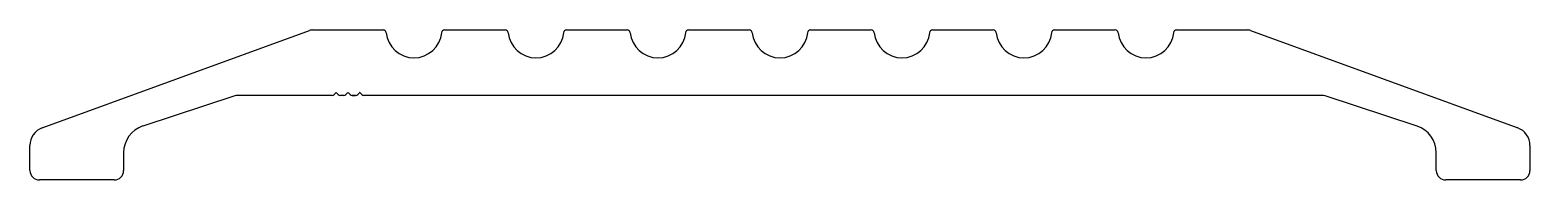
# Model space of a CAD drawing. Extents: x -63 to 64, y 3 to 16.
import ezdxf

# ---------------------------------------------------------------- set-up
doc = ezdxf.new("R2010")
doc.units = 0
doc.header["$MEASUREMENT"] = 0
doc.layers.get('0').update_dxf_attribs({"linetype": 'CONTINUOUS'})
doc.layers.add('1', color=7, linetype='CONTINUOUS')

msp = doc.modelspace()

# ---------------------------------------------------------------- linework, layer by layer
at = {"color": 3}
msp.add_line((63.61, 5.9), (63.61, 5.9), dxfattribs=at)
at = {"layer": '1', "color": 7, "linetype": 'Continuous'}
for p, q in [((-62.35, 7.39), (-39.73, 15.62)), ((-39.45, 15.67), (-33.48, 15.67)), ((-28.29, 15.67), (-23.15, 15.67)), ((-17.96, 15.67), (-12.82, 15.67)), ((-7.63, 15.67), (-2.49, 15.67)), ((2.7, 15.67), (7.84, 15.67)), ((13.03, 15.67), (18.17, 15.67)), ((23.36, 15.67), (28.5, 15.67)), ((33.69, 15.67), (39.68, 15.67)), ((39.95, 15.62), (62.57, 7.39)), ((-37.47, 10.37), (-37.64, 10.2)), ((-37.29, 10.2), (-37.46, 10.37)), ((-36.47, 10.37), (-36.64, 10.2)), ((-36.29, 10.2), (-36.46, 10.37)), ((-35.47, 10.37), (-35.64, 10.2)), ((-35.29, 10.2), (-35.46, 10.37)), ((-46.05, 10.09), (-53.83, 7.54)), ((-37.82, 10.13), (-45.8, 10.13)), ((-37.82, 10.13), (-37.82, 10.13)), ((-36.82, 10.13), (-37.11, 10.13)), ((-35.82, 10.13), (-36.11, 10.13)), ((-36.11, 10.13), (-35.82, 10.13)), ((-35.82, 10.13), (-36.11, 10.13)), ((-36.11, 10.13), (-35.82, 10.13)), ((-35.82, 10.13), (-36.11, 10.13)), ((-35.11, 10.13), (-35.11, 10.13)), ((-35.11, 10.13), (-35.11, 10.13)), ((46.01, 10.13), (-35.11, 10.13)), ((54.06, 7.54), (46.26, 10.09)), ((-63.39, 3.77), (-63.39, 5.9)), ((-55.46, 5.3), (-55.46, 3.77)), ((55.68, 3.77), (55.68, 5.29)), ((63.61, 5.9), (63.61, 3.77)), ((-56.26, 2.97), (-62.59, 2.97)), ((62.81, 2.97), (56.48, 2.97))]:
    msp.add_line(p, q, dxfattribs=at)
for centre, radius, start, end in [((-39.45, 14.87), 0.8, 90, 110), ((-33.48, 15.42), 0.25, 5.4965, 90), ((-30.88, 15.67), 2.36, 185.4965, 354.5035), ((-28.29, 15.42), 0.25, 90, 174.5035), ((-23.15, 15.42), 0.25, 5.4965, 90), ((-20.55, 15.67), 2.36, 185.4965, 354.5035), ((-17.96, 15.42), 0.25, 90, 174.5035), ((-12.82, 15.42), 0.25, 5.4965, 90), ((-10.22, 15.67), 2.36, 185.4965, 354.5035), ((-7.63, 15.42), 0.25, 90, 174.5035), ((-2.49, 15.42), 0.25, 5.4965, 90), ((0.11, 15.67), 2.36, 185.4965, 354.5035), ((2.7, 15.42), 0.25, 90, 174.5035), ((7.84, 15.42), 0.25, 5.4965, 90), ((10.44, 15.67), 2.36, 185.4965, 354.5035), ((13.03, 15.42), 0.25, 90, 174.5035), ((18.17, 15.42), 0.25, 5.4965, 90), ((20.77, 15.67), 2.36, 185.4965, 354.5035), ((23.36, 15.42), 0.25, 90, 174.5035), ((28.5, 15.42), 0.25, 5.4965, 90), ((31.1, 15.67), 2.36, 185.4965, 354.5035), ((33.69, 15.42), 0.25, 90, 174.5035), ((39.68, 14.87), 0.8, 70, 90), ((-37.82, 10.38), 0.25, 270, 315), ((-37.47, 10.37), 0.008, 45, 135), ((-37.11, 10.38), 0.25, 225, 270), ((-36.82, 10.38), 0.25, 270, 315), ((-36.47, 10.37), 0.008, 45, 135), ((-36.11, 10.38), 0.25, 225, 270), ((-35.82, 10.38), 0.25, 270, 315), ((-35.47, 10.37), 0.008, 45, 135), ((-35.11, 10.38), 0.25, 225, 270), ((-45.8, 9.33), 0.8, 90, 108.1278), ((46.01, 9.33), 0.8, 71.8722, 90), ((-61.81, 5.9), 1.58, 110, 180), ((-53.1, 5.3), 2.36, 108.1278, 180), ((53.32, 5.29), 2.36, 0, 71.8722), ((62.03, 5.9), 1.58, 0, 70), ((-62.59, 3.77), 0.8, 180, 270), ((-56.26, 3.77), 0.8, 270, 360), ((56.48, 3.77), 0.8, 180, 270), ((62.81, 3.77), 0.8, 270, 0)]:
    msp.add_arc(centre, radius, start, end, dxfattribs=at)

doc.saveas('drawing.dxf')
